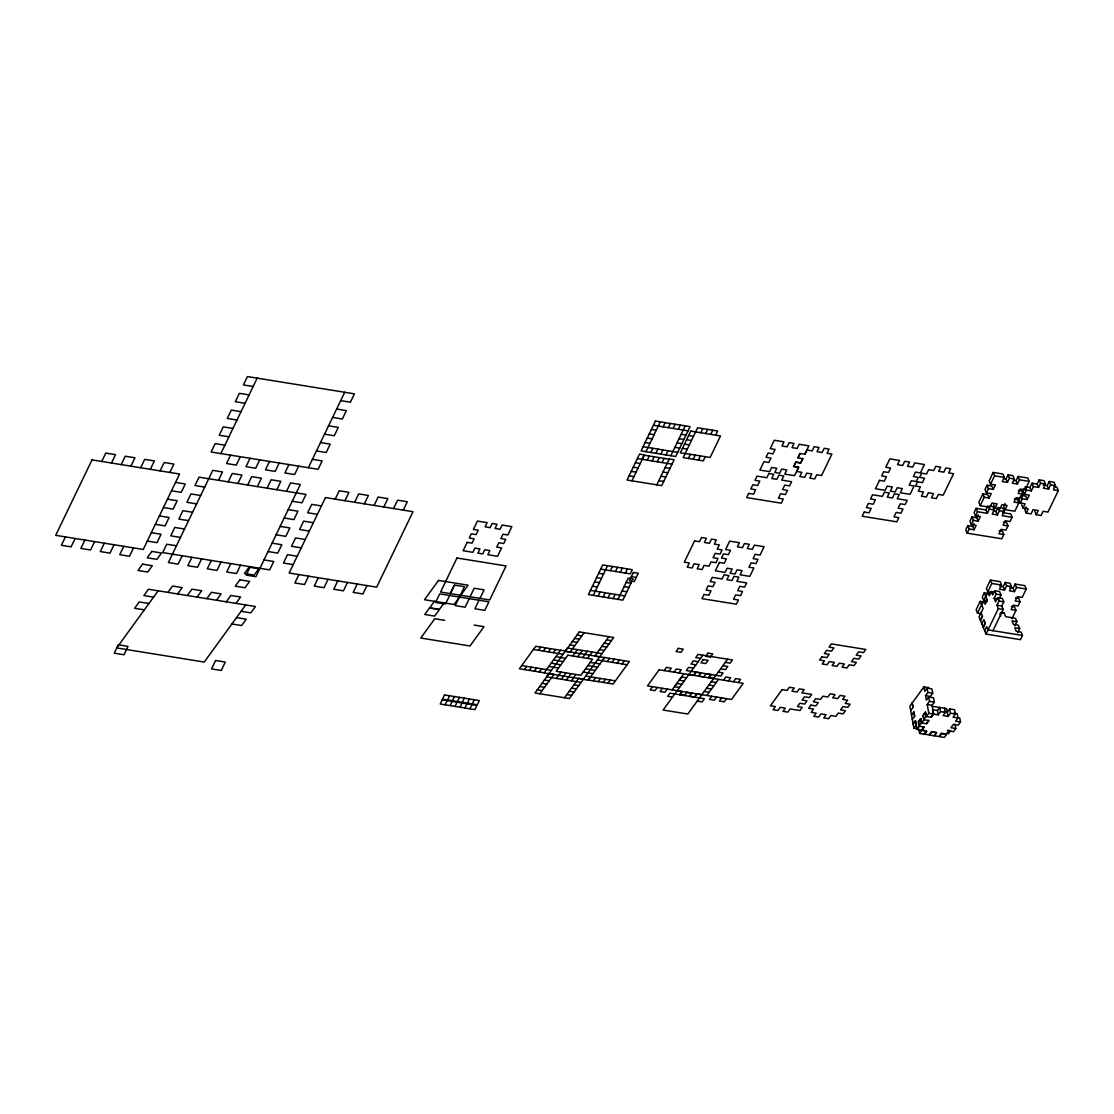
<?xml version="1.0" encoding="UTF-8"?>
<svg xmlns="http://www.w3.org/2000/svg" width="1114" height="1114" viewBox="0 0 1114 1114"><rect width="100%" height="100%" fill="white"/><g stroke="black" fill="none" stroke-linecap="round" stroke-linejoin="round"><path stroke-width="1.5" d="M65.434 536.906L61.395 545.275L71.115 546.849L75.153 538.466M101.75 461.461L105.788 453.078L115.508 454.637L111.47 463.02M84.887 540.039L80.849 548.422L90.568 549.996L94.606 541.613M121.203 464.594L125.241 456.211L134.961 457.784L130.923 466.167M104.34 543.186L100.302 551.569L110.021 553.129L114.06 544.746M140.656 467.741L144.695 459.358L154.414 460.918L150.376 469.3M123.793 546.32L119.755 554.702L129.475 556.276L133.513 547.893M160.11 470.874L164.148 462.491L173.868 464.065L169.829 472.447M220.851 453.579L257.167 378.133M182.153 555.747L178.115 564.13L168.381 562.556L212.774 470.345L222.508 471.918L218.469 480.301M230.57 455.153L226.546 463.535L236.265 465.109L240.304 456.726M191.873 557.306L187.834 565.689L197.568 567.263L201.606 558.88M228.189 481.875L232.227 473.492L241.961 475.051L237.923 483.434M250.023 458.286L245.999 466.669L255.719 468.242L259.757 459.859M211.326 560.453L207.288 568.836L217.021 570.41L221.059 562.027M247.642 485.008L251.68 476.625L261.414 478.198L257.376 486.581M269.477 461.433L265.452 469.816L275.172 471.389L279.21 463.006M230.779 563.587L226.741 571.969L236.474 573.543L240.513 565.16M267.095 488.155L271.134 479.772L280.867 481.332L276.829 489.714M288.93 464.566L284.906 472.949L294.625 474.522L298.663 466.139M250.232 566.734L246.194 575.116L255.928 576.69L300.32 484.479L290.587 482.905L286.549 491.288M308.383 467.713L344.713 392.267M298.872 574.587L294.834 582.97L304.554 584.544L308.592 576.161M335.189 499.142L339.227 490.759L348.947 492.332L344.922 500.715M318.326 577.72L314.287 586.103L324.007 587.677L328.045 579.294M354.642 502.275L358.68 493.906L368.4 495.465L364.375 503.848M337.779 580.867L333.74 589.25L343.46 590.824L347.498 582.441M374.095 505.422L378.133 497.039L387.853 498.612L383.829 506.995M357.232 584.001L353.194 592.383L362.927 593.957L366.952 585.574M393.548 508.569L397.587 500.186L407.306 501.746L403.282 510.128M450.307 593.609L454.415 585.059L464.441 586.674L460.319 595.224M449.61 595.489L445.489 604.039L435.574 602.437L439.696 593.887L488.907 601.825L484.785 610.375L474.87 608.773L478.992 600.223M450.404 593.623L454.512 585.073M459.344 597.062L455.222 605.612L465.137 607.214L469.259 598.664M470.052 596.798L474.16 588.248L484.089 589.849L479.967 598.399M445.099 704.8L447.118 700.609M447.536 699.954L449.555 695.763M450.167 705.608L452.173 701.416M452.409 700.734L454.428 696.542M455.027 706.401L457.046 702.21M457.464 701.555L459.483 697.364M462.324 702.335L464.343 698.144M460.082 707.209L462.101 703.018M464.942 708.003L466.961 703.811M467.379 703.157L469.398 698.965M470.011 708.81L472.016 704.619M472.252 703.937L474.272 699.745M642.096 459.344L644.115 455.153L669.305 459.219M631.917 480.816L644.379 454.916L639.52 454.136L627.057 480.037L661.674 485.634L674.151 459.72L669.291 458.94L656.814 484.841M645.939 451.699L660.31 421.858M650.799 452.479L652.818 448.288M663.15 426.829L665.169 422.638M647.262 460.166L649.267 455.974M652.122 460.959L654.141 456.768M655.951 453.314L657.97 449.123M668.303 427.665L670.322 423.473M657.274 461.795L659.293 457.603M660.825 454.094L662.844 449.903M673.162 428.444L675.181 424.253M593.275 595.377L607.562 565.703M662.134 462.575L664.153 458.383M665.977 454.93L667.996 450.738M678.329 429.28L680.348 425.088M598.148 596.157L600.154 591.966M610.416 570.674L612.422 566.483M670.837 455.71L685.207 425.868M603.203 596.979L605.222 592.787M615.471 571.496L617.49 567.304M608.063 597.758L610.082 593.567M620.331 572.276L622.35 568.084M613.118 598.58L615.137 594.389M625.386 573.097L627.405 568.906M617.992 599.36L628.24 578.069L633.1 578.848L622.851 600.14L588.415 594.584L602.702 564.909L632.265 569.686L630.259 573.877L600.683 569.101M688.382 458.453L690.402 454.261M700.734 432.803L702.753 428.612M693.256 459.247L695.275 455.055M705.594 433.597L707.613 429.405M698.408 460.068L700.428 455.877M710.76 434.418L712.779 430.227M705.287 456.67L703.268 460.862L683.23 457.617L697.601 427.776L717.639 431.021L715.62 435.212M798.056 457.77L800.061 453.579M802.707 458.662L800.688 462.853L795.828 462.073L793.683 466.515L798.557 467.295L794.519 475.678L784.785 474.104L786.804 469.913L781.652 469.091L779.633 473.269L774.773 472.489L776.792 468.298L771.626 467.462L769.621 471.654L759.887 470.094L763.926 461.711L768.785 462.491L770.93 458.049L766.056 457.269L768.075 453.078L772.949 453.858L775.079 449.415L770.22 448.636L774.258 440.253L783.978 441.812L781.958 446.004L787.125 446.839L789.13 442.648L794.004 443.428L791.984 447.619L797.137 448.455L799.156 444.263L808.875 445.837L804.851 454.22L799.977 453.44L797.847 457.882L802.916 458.564L800.771 463.006L795.911 462.213L793.892 466.404L798.752 467.198L796.677 471.514L801.829 472.336L799.81 476.527L804.684 477.321L806.703 473.13L811.855 473.965L809.836 478.157L814.696 478.936L816.715 474.745L821.575 475.525L831.907 454.066L827.048 453.287L829.067 449.095L824.207 448.315L822.188 452.507L817.022 451.671L819.041 447.48L814.181 446.686L812.162 450.878L807.009 450.056L804.935 454.373M967.801 525.613L969.18 528.983L974.04 529.777L972.661 526.393L967.801 525.613L965.782 529.804L967.161 533.174L1001.778 538.772L1003.798 534.581L1002.433 531.197L999.188 530.682M971.965 516.98L973.33 520.349L978.189 521.143L976.825 517.759L971.965 516.98L969.946 521.171L971.311 524.541L976.17 525.335L974.04 529.777M976.115 508.346L977.493 511.716L987.366 513.317L985.987 509.934L976.115 508.346L974.096 512.537L975.474 515.907L980.334 516.701L978.189 521.143M982.868 493.892L984.233 497.276L989.093 498.055L987.728 494.672L982.868 493.892L978.83 502.275L980.195 505.659L989.928 507.218L991.947 503.027L997.1 503.862L995.081 508.054L999.94 508.847L1001.959 504.656L1007.112 505.478L1005.093 509.669L1014.826 511.242L1018.864 502.86L1017.486 499.476L1014.241 498.961M987.018 485.258L988.396 488.642L993.256 489.422L991.878 486.038L987.018 485.258L984.999 489.45L986.377 492.834L991.237 493.613L989.093 498.055M1018.864 502.86L1014.005 502.08L1016.135 497.638L1020.995 498.418L1023.014 494.226L1018.154 493.446L1020.299 489.004L1025.159 489.784L1029.197 481.401L1027.818 478.017L1018.099 476.458L1019.463 479.828L1017.444 484.019L1012.292 483.198L1014.311 479.006L1012.932 475.622L1008.073 474.829L1009.451 478.212L1007.432 482.404L1002.28 481.568L1004.285 477.377L1002.92 474.007L993.187 472.433L989.162 480.816L990.527 484.2L995.387 484.98L993.256 489.422M980.195 505.659L984.233 497.276M986.377 492.834L988.396 488.642M990.527 484.2L994.565 475.817L993.187 472.433M967.161 533.174L969.18 528.983M971.311 524.541L973.33 520.349M975.474 515.907L977.493 511.716M972.661 526.393L974.096 523.427M976.825 517.759L978.245 514.793M985.987 509.934L988.007 505.742M987.366 513.317L989.371 509.126L988.466 506.87M1007.432 482.404L1006.053 479.02L1008.073 474.829M989.622 506.007L992.866 506.522L994.245 509.906L992.226 514.097L997.378 514.933L999.397 510.741L998.019 507.357L996 511.549L997.378 514.933M1005.065 503.5L1003.728 506.299L1005.093 509.669M1017.444 484.019L1016.079 480.649L1018.099 476.458M999.648 507.622L1002.892 508.151L1004.257 511.521L1002.238 515.712L1012.111 517.314L1010.092 521.505L1005.232 520.711L1003.101 525.154L1007.961 525.947L1005.942 530.139L1001.082 529.345L998.938 533.787L1003.798 534.581M1020.257 496.774L1018.906 499.573L1020.285 502.957L1025.145 503.737L1023.07 508.054L1028.222 508.889L1026.203 513.081L1031.063 513.86L1033.082 509.669L1038.248 510.504L1036.229 514.696L1041.089 515.49L1043.108 511.298L1047.968 512.078L1058.3 490.62L1056.921 487.236L1053.691 486.721M1024.407 488.141L1023.07 490.94L1024.434 494.324L1029.308 495.103L1027.164 499.545L1022.304 498.766L1020.925 495.382L1025.799 496.176L1027.164 499.545M1020.285 502.957L1022.304 498.766M1024.434 494.324L1026.454 490.132L1025.548 487.876M1026.454 490.132L1031.327 490.912L1029.949 487.528L1032.024 483.211L1037.176 484.047L1038.554 487.431L1033.402 486.595L1032.024 483.211M1031.327 490.912L1033.402 486.595M986.433 599.248L985.041 602.159L980.181 601.365L976.143 609.748L977.507 613.132L980.752 613.661M987.533 593.344L984.289 592.815L982.269 597.007L983.648 600.39L986.893 600.919M1011.944 618.688L1015.982 610.305L1011.122 609.525L1013.211 605.167L1018.085 605.946L1020.09 601.755L1015.23 600.975L1017.333 596.617L1022.192 597.396L1026.231 589.014L1024.852 585.63L1015.133 584.07L1016.497 587.44L1014.492 591.631L1009.423 590.824L1011.442 586.632L1010.078 583.249L1005.204 582.469L1006.583 585.839L1004.563 590.03L999.509 589.222L1001.528 585.031L1000.149 581.647L990.43 580.074L986.391 588.457L987.756 591.84L992.63 592.62M1026.175 506.912L1024.838 509.697L1026.203 513.081M1037.176 484.047L1039.195 479.856L1044.069 480.649L1045.433 484.019L1043.414 488.211L1048.566 489.046L1050.586 484.855L1049.221 481.471L1054.081 482.265L1055.459 485.634L1053.44 489.826L1058.3 490.62M977.507 613.132L981.545 604.749L980.181 601.365M983.648 600.39L985.667 596.199L984.289 592.815M987.756 591.84L991.794 583.457L990.43 580.074M987.046 601.476L983.801 600.947L981.782 605.139L983.147 608.523L979.053 616.919L986.015 634.089L1020.452 639.645L1022.471 635.453L1021.092 632.07L1016.233 631.29L1014.812 627.781L1019.672 628.561L1017.653 632.752M992.783 593.177L987.909 592.397L985.89 596.589L987.269 599.973L985.166 604.331L983.801 600.947M1038.554 487.431L1040.573 483.239L1039.195 479.856M994.593 592.021L991.349 591.506L989.288 595.781L987.909 592.397M982.437 616.112L980.417 620.303L982.492 616.237L981.072 612.728M998.98 599.109L1000.999 594.918L999.62 591.548L994.76 590.754L992.741 594.946L991.349 591.506M1048.566 489.046L1047.202 485.662L1049.221 481.471M981.852 623.812L983.871 619.621L985.291 623.13L983.272 627.321M992.936 630.747L1003.185 609.455L1001.778 606.016L1003.798 601.825L1002.419 598.441L997.559 597.647L995.54 601.839L994.12 598.329L996.139 594.138L994.76 590.754M983.216 627.196L985.236 623.005M1004.563 590.03L1003.199 586.66L1005.204 582.469M984.651 630.705L986.67 626.514L988.062 629.967M986.015 634.089L998.311 608.676L996.919 605.222L998.938 601.031L997.559 597.647M1014.492 591.631L1013.113 588.262L1015.133 584.07M1014.854 625.859L1016.873 621.668L1015.495 618.284L1005.677 616.696L1004.299 613.313L1001.054 612.797M158.174 590.81L116.705 647.93L204.238 662.064L245.721 604.944M167.908 592.383L172.517 586.034L182.236 587.607L177.627 593.957M187.361 595.517L191.97 589.167L201.69 590.74L197.081 597.09M206.814 598.664L211.423 592.314L221.143 593.887L216.534 600.237M226.267 601.797L230.877 595.447L240.596 597.02L235.987 603.37M434.432 601.309L429.726 607.784L439.459 609.358L444.152 602.883M524.457 669.584L526.769 666.409M538.466 650.284L540.777 647.109M529.331 670.363L531.629 667.189M543.34 651.077L545.637 647.902M534.386 671.185L536.683 668.01M548.394 651.885L550.692 648.71M539.246 671.965L541.557 668.79M553.254 652.679L555.566 649.504M548.784 673.65L546.473 676.825L581.299 682.45M539.83 693.757L553.937 674.346L549.077 673.552M584.168 632.696L570.062 652.122L565.202 651.342M556.401 678.426L561.108 672.09M577.317 649.615L572.805 655.979M561.456 679.248L565.968 672.884M577.679 656.759L582.385 650.423M566.316 680.027L571.022 673.692M582.733 657.58L587.245 651.217M573.585 677.66L575.896 674.485M587.593 658.36L589.905 655.185M571.385 680.849L573.682 677.674M590.002 655.199L592.3 652.024M564.533 697.754L578.639 678.329L583.499 679.108M608.871 636.693L594.765 656.118L599.638 656.898M590.476 676.839L588.178 680.013L613.076 684.024L629.396 661.563L565.104 651.189L567.402 648.014L602.228 653.626M602.187 660.713L604.484 657.538M604.679 657.427L588.178 680.153L583.318 679.373M593.233 680.821L595.544 677.66M607.241 661.535L609.553 658.36M598.093 681.615L600.404 678.44M612.101 662.315L614.413 659.14M603.161 682.422L605.459 679.262M617.17 663.136L619.468 659.961M608.021 683.216L610.319 680.041M622.03 663.916L624.327 660.741M652.442 686.697L650.13 689.872L654.99 690.652L657.302 687.477M664.139 670.572L666.451 667.397L671.31 668.191L668.999 671.366M662.357 688.299L660.059 691.474L664.919 692.254L667.216 689.079M674.067 672.174L676.365 668.999L681.225 669.793L678.927 672.967M672.174 689.886L683.885 673.761M674.624 686.67L676.936 683.495M679.331 680.194L681.629 677.02L686.503 677.799M702.906 655.199L663.081 710.05L687.798 714.032L727.609 659.196M684.664 695.442L679.805 694.663L681.963 691.529L677.089 690.75M688.898 674.499L693.757 675.279L696.055 672.104M679.805 694.663L682.102 691.488M693.813 675.363L696.111 672.188L700.971 672.981M684.706 695.526L686.962 692.267M698.673 676.142L701.124 672.926M692.017 693.089L689.58 696.306L694.579 697.044L696.891 693.869M708.588 677.744L710.899 674.583L706.039 673.789L703.728 676.964L698.812 676.101M694.635 697.127L696.932 693.952L701.806 694.732M711.038 674.527L708.741 677.702L713.601 678.482M706.805 695.47L718.516 679.359M711.762 696.278L709.465 699.453L714.325 700.233L716.636 697.058M723.473 680.153L725.785 676.978L730.645 677.758L728.333 680.933M721.691 697.879L719.379 701.054L724.253 701.834L726.551 698.659M733.402 681.754L735.7 678.579L740.559 679.359L738.262 682.534M928.784 687.644L923.924 686.851L909.86 706.22L913.953 728.305L917.184 728.835M910.667 710.565L913.034 707.418L912.213 702.976M921.919 730.269L926.778 731.062L924.481 734.223L919.607 733.444L924.272 727.038L919.064 726.119L921.362 722.944L926.667 723.738L928.965 720.563L923.757 719.644L926.068 716.469L931.36 717.263L933.671 714.088L932.042 705.301L934.354 702.126L933.546 697.782L928.686 696.988L926.375 700.163L925.539 695.637L930.413 696.431L932.71 693.256L931.903 688.898L927.043 688.118L924.745 691.293L923.924 686.851M911.503 715.091L913.842 711.762L914.678 716.288L912.31 719.435M925.539 695.637L927.851 692.462L927.043 688.118M913.174 723.808L915.471 720.633L917.101 729.419L926.542 730.951L924.23 734.126L929.09 734.906L931.401 731.731L936.456 732.552L934.159 735.727L939.018 736.507L941.316 733.332L946.287 734.14L948.627 730.895L953.5 731.675L955.798 728.514L954.99 724.156M917.101 729.419L919.398 726.244L918.604 721.9L921 718.6L921.807 722.944L924.105 719.769L923.297 715.425L925.692 712.125L926.5 716.469L928.811 713.294L927.182 704.508L929.494 701.347L928.686 696.988M913.146 723.961L915.443 720.786L916.251 725.13L913.953 728.305M921.57 730.143L923.924 726.913M926.235 723.738L928.63 720.438M930.928 717.263L933.281 714.018L932.474 709.674L937.431 710.467L939.743 707.306L940.55 711.651L938.239 714.826L928.811 713.294M944.602 708.086L945.41 712.431L943.098 715.606L948.167 716.427L950.465 713.252L949.657 708.908L954.531 709.688L955.325 714.032L953.027 717.207L957.984 718.015L957.177 713.656L953.876 713.127M949.657 708.908L947.36 712.069L943.99 711.526M957.984 718.015L955.631 721.245L960.505 722.039L959.697 717.681M948.376 733.875L950.688 730.7L947.443 730.171M960.505 722.039L958.193 725.2L953.333 724.42L950.938 727.721L955.798 728.514M994.565 475.817L1004.285 477.377M1009.451 478.212L1014.311 479.006M1019.463 479.828L1029.197 481.401M1040.573 483.239L1045.433 484.019M1050.586 484.855L1055.459 485.634M1003.477 478.616L1006.053 479.02M1013.503 480.231L1016.079 480.649M1043.331 485.05L1047.202 485.662M653.431 425.256L688.048 430.853M1025.089 486.748L1029.949 487.528M651.412 429.447L656.271 430.227M681.169 434.251L686.029 435.045M688.633 435.504L693.507 436.284M1018.405 490.327L1021.649 490.842L1023.014 494.226M686.628 439.696L691.488 440.476M649.267 433.889L654.127 434.683M679.025 438.693L683.899 439.487M647.248 438.081L652.108 438.874M677.02 442.885L681.879 443.678M684.483 444.138L689.343 444.918M682.464 448.329L687.324 449.109M645.117 442.523L649.977 443.316M674.875 447.327L679.735 448.12M643.098 446.714L677.716 452.312M253.129 386.516L243.409 384.943L247.447 376.574L354.433 393.841L350.395 402.224L340.675 400.65M989.371 509.126L994.245 509.906M999.397 510.741L1004.257 511.521M993.423 511.131L996 511.549M1002.516 512.607L1010.746 513.93L1012.111 517.314M249.09 394.899L239.371 393.326L235.333 401.708L245.066 403.282M336.637 409.033L346.37 410.606L342.332 418.989L332.599 417.416M637.389 458.578L672.007 464.162M635.37 462.77L640.23 463.549M665.128 467.574L669.987 468.353M1003.338 522.048L1006.583 522.563L1007.961 525.947M633.225 467.212L638.085 467.991M662.983 472.016L667.857 472.796M631.206 471.403L636.066 472.183M660.978 476.207L665.838 476.987M241.028 411.665L231.294 410.091L227.27 418.474L236.99 420.048M328.56 425.799L338.294 427.372L334.256 435.755L324.536 434.182M629.076 475.845L633.936 476.625M658.834 480.649L663.693 481.443M232.951 428.43L223.232 426.857L219.193 435.24L228.913 436.813M320.498 442.564L330.217 444.138L326.193 452.521L316.46 450.947M224.889 445.196L215.155 443.623L211.117 452.006L318.117 469.286L322.155 460.904L312.421 459.33M991.794 583.457L1001.528 585.031M1006.583 585.839L1011.442 586.632M1016.497 587.44L1026.231 589.014M999.815 586.117L1003.199 586.66M1009.744 587.719L1013.113 588.262M996.139 594.138L1000.999 594.918M1015.481 597.856L1018.725 598.371L1020.09 601.755M994.12 598.329L997.364 598.859M998.938 601.031L1003.798 601.825M1011.359 606.406L1014.603 606.935L1015.982 610.305M996.919 605.222L1001.778 606.016M998.311 608.676L1003.185 609.455M1000.859 612.38L1004.229 612.923M175.525 482.404L185.258 483.977L181.22 492.346L171.486 490.787M204.711 487.11L194.978 485.537L199.016 477.154L306.002 494.435L301.978 502.818L292.244 501.244M321.431 505.951L311.697 504.377L307.659 512.76L317.393 514.334M1016.873 621.668L1012.013 620.874L1013.434 624.397L1018.293 625.177L1019.672 628.561M200.673 495.493L190.94 493.92L186.901 502.303L196.635 503.876M288.206 509.627L297.939 511.201L293.901 519.584L284.181 518.01M988.034 629.897L1022.471 635.453M167.448 499.169L177.182 500.729L173.143 509.112L163.424 507.552M313.354 522.717L303.635 521.143L299.596 529.526L309.316 531.1M631.373 576.648L636.247 577.428M598.664 573.292L603.523 574.086M192.597 512.259L182.877 510.685L178.839 519.068L188.558 520.642M280.143 526.393L289.863 527.966L285.825 536.349L276.105 534.776M596.561 577.651L601.435 578.444M626.138 582.427L630.997 583.207M594.556 581.842L599.416 582.636M624.119 586.618L628.978 587.398M159.386 515.935L169.105 517.495L165.081 525.878L155.347 524.318M305.278 539.482L295.558 537.909L291.52 546.292L301.253 547.865M592.453 586.201L597.313 586.994M622.016 590.977L626.89 591.757M590.434 590.392L624.87 595.948M184.534 529.025L174.801 527.451L170.762 535.834L180.496 537.408M272.067 543.159L281.8 544.732L277.762 553.115L268.028 551.541M151.309 532.701L161.043 534.26L157.004 542.643L147.271 541.084M297.215 556.248L287.482 554.675L283.457 563.057L293.177 564.631M176.458 545.79L166.724 544.217L162.7 552.6L269.685 569.881L273.724 561.498L264.004 559.924M576.996 635.091L581.856 635.871M606.573 639.868L611.433 640.647M927.851 692.462L932.71 693.256M700.595 658.374L695.735 657.594L698.032 654.419L732.469 659.975L730.171 663.15L725.298 662.37M574.601 638.392L579.461 639.171M604.164 643.168L609.038 643.948M444.709 620.331L434.78 618.73L420.772 638.03L469.997 645.967L484.005 626.667L474.077 625.065M698.2 661.674L693.34 660.894L691.028 664.069L695.902 664.849M722.902 665.671L727.776 666.451L725.465 669.625L720.605 668.846M572.304 641.567L577.163 642.346M601.866 646.343L606.726 647.123M929.494 701.347L934.354 702.126M569.895 644.867L574.768 645.647M599.471 649.643L604.331 650.423M927.182 704.508L932.042 705.301M931.889 706.22L946.608 708.601L948.167 716.427M693.507 668.149L688.633 667.37L686.335 670.544L720.772 676.101L723.07 672.926L718.21 672.146M565.48 650.966L560.607 650.172L544.119 672.898L583.611 679.275M560.621 650.311L535.723 646.301L519.403 668.762L544.3 672.786M940.55 711.651L945.41 712.431M950.465 713.252L955.325 714.032M533.411 649.476L563.085 654.266M597.424 659.948L627.085 664.738M555.914 656.647L560.774 657.427M599.986 663.902L590.211 662.398M711.205 681.782L716.205 682.52M560.634 657.622L565.494 658.416M553.519 659.948L563.197 661.577M679.192 680.236L684.191 680.974M708.894 684.957L713.809 685.82M587.9 665.573L597.577 667.202M153.565 597.16L143.845 595.586L148.454 589.236L255.44 606.517L250.831 612.853L241.111 611.294M551.207 663.122L560.802 664.877M585.504 668.873L595.28 670.377M676.88 683.411L681.796 684.274M706.499 688.257L711.512 688.995M548.812 666.423L553.672 667.202M674.485 686.711L679.498 687.449M704.201 691.432L709.117 692.295M553.63 667.272L558.49 668.052M583.207 672.048L592.885 673.678M148.956 603.51L139.236 601.936L134.627 608.286L144.347 609.845M236.502 617.629L246.222 619.203L241.613 625.553L231.893 623.979M521.714 665.587L551.374 670.377M585.713 676.073L615.388 680.863M687.018 692.351L691.878 693.131M672.48 697.099L667.62 696.306L669.932 693.131L704.354 698.701L702.057 701.876L697.197 701.082M544.37 680.027L549.23 680.821M573.933 684.804L578.807 685.583M541.975 683.328L546.835 684.121M571.538 688.104L576.411 688.884M539.663 686.503L544.537 687.296M569.24 691.279L574.1 692.059M537.268 689.803L542.142 690.596M566.845 694.579L571.705 695.359M1034.85 511.312L1036.229 514.696M1021.691 504.684L1023.07 508.054M993.702 504.67L995.081 508.054M999.899 613.661L1000.818 615.917M937.431 710.467L938.239 714.826M926.068 716.469L925.261 712.125L922.963 715.299L923.757 719.644M921.362 722.944L920.568 718.6L918.256 721.775L919.064 726.119M918.813 729.099L919.607 733.444M912.171 703.045L912.979 707.39M913.814 711.916L914.608 716.26M92.016 459.887L55.7 535.333L143.246 549.467L179.563 474.021L92.016 459.887M118.307 644.811L114.269 653.194L123.988 654.767L128.026 646.385L118.307 644.811M215.573 660.518L211.535 668.901L221.268 670.461L225.293 662.078L215.573 660.518M325.469 497.568L289.139 573.014L376.685 587.148L413.002 511.702L325.469 497.568M456.963 558.003L440.573 592.035L489.7 599.973L506.076 565.94L456.963 558.003M467.17 542.351L463.132 550.734L472.865 552.307L474.884 548.116L479.939 548.937L477.92 553.129L482.78 553.909L484.799 549.717L489.854 550.539L487.835 554.73L497.568 556.29L501.606 547.907L496.733 547.127L498.835 542.769L503.695 543.548L505.714 539.357L500.854 538.577L502.957 534.219L507.817 534.999L511.855 526.616L502.122 525.056L500.102 529.247L495.048 528.426L497.067 524.234L492.207 523.455L490.188 527.646L485.133 526.825L487.152 522.633L477.419 521.06L473.38 529.442L478.254 530.236L476.151 534.595L471.292 533.801L469.273 537.992L474.132 538.786L472.03 543.145L467.17 542.351M444.5 694.941L442.481 699.132L477.307 704.758L479.326 700.567L444.5 694.941M442.258 699.815L440.239 704.006L474.87 709.604L476.889 705.413L442.258 699.815M655.436 421.064L641.079 450.905L675.697 456.503L690.067 426.662L655.436 421.064M690.777 431.062L680.32 452.771L710.147 457.45L720.48 435.992L690.777 431.062M633.393 572.457L629.354 580.84L634.228 581.619L638.266 573.237L633.393 572.457M694.565 540.889L684.316 562.18L689.274 562.988L687.254 567.179L692.114 567.959L694.133 563.768L699.188 564.589L697.169 568.781L702.043 569.56L704.062 565.369L709.019 566.177L711.08 561.902L715.94 562.681L717.959 558.49L713.099 557.71L715.188 553.352L720.062 554.131L722.067 549.94L717.207 549.16L719.268 544.885L714.311 544.078L716.33 539.886L711.456 539.106L709.437 543.298L704.382 542.476L706.401 538.285L701.542 537.505L699.522 541.696L694.565 540.889M748.664 493.391L746.645 497.582L781.276 503.18L783.295 498.988L778.435 498.195L780.566 493.753L785.44 494.532L787.459 490.341L782.585 489.561L784.729 485.119L789.589 485.899L791.608 481.708L781.736 480.12L783.755 475.929L778.895 475.149L776.876 479.34L771.724 478.505L773.729 474.313L768.869 473.52L766.85 477.711L756.977 476.124L754.958 480.315L759.832 481.095L757.687 485.537L752.827 484.757L750.808 488.949L755.668 489.728L753.537 494.17L748.664 493.391M703.992 594.458L701.987 598.65L736.41 604.206L738.429 600.014L733.569 599.235L735.672 594.862L740.531 595.656L742.551 591.464L737.691 590.671L739.78 586.312L744.639 587.106L746.659 582.914L736.841 581.327L738.861 577.136L734.001 576.356L731.982 580.547L726.913 579.726L728.932 575.534L724.072 574.754L722.053 578.946L712.236 577.358L710.217 581.55L715.077 582.33L712.974 586.688L708.114 585.908L706.095 590.1L710.955 590.88L708.866 595.238L703.992 594.458M719.421 562.431L715.383 570.814L725.103 572.387L727.122 568.196L732.176 569.017L730.157 573.209L735.031 573.989L737.05 569.797L742.105 570.619L740.086 574.81L749.806 576.37L753.844 567.987L748.984 567.207L751.087 562.849L755.946 563.628L757.966 559.437L753.106 558.657L755.195 554.299L760.068 555.078L764.093 546.696L754.373 545.136L752.354 549.327L747.299 548.506L749.318 544.314L744.444 543.521L742.425 547.712L737.371 546.904L739.39 542.713L729.67 541.139L725.632 549.522L730.492 550.302L728.389 554.661L723.529 553.881L721.51 558.072L726.37 558.852L724.281 563.224L719.421 562.431M864.227 512.05L862.208 516.242L896.826 521.825L898.845 517.634L893.985 516.854L896.129 512.412L900.989 513.192L903.008 509.001L898.149 508.221L900.279 503.779L905.139 504.558L907.158 500.367L897.285 498.78L899.304 494.588L894.445 493.794L892.425 497.986L887.273 497.15L889.292 492.959L884.432 492.179L882.413 496.371L872.541 494.783L870.521 498.975L875.381 499.754L873.237 504.196L868.377 503.417L866.358 507.608L871.218 508.388L869.087 512.83L864.227 512.05M879.475 480.357L875.437 488.74L885.17 490.313L887.19 486.122L892.342 486.957L890.323 491.149L895.183 491.928L897.202 487.737L902.354 488.573L900.335 492.764L910.068 494.338L914.107 485.955L909.247 485.161L911.377 480.719L916.237 481.513L918.256 477.321L913.396 476.527L915.541 472.085L920.401 472.879L924.439 464.496L914.705 462.923L912.686 467.114L907.534 466.279L909.553 462.087L904.693 461.307L902.674 465.499L897.522 464.663L899.541 460.472L889.808 458.898L885.769 467.281L890.629 468.075L888.499 472.517L883.639 471.723L881.62 475.915L886.479 476.708L884.335 481.151L879.475 480.357M917.546 481.847L915.527 486.038L920.387 486.832L918.312 491.149L923.464 491.984L921.445 496.176L926.319 496.955L928.324 492.764L933.49 493.599L931.471 497.791L936.331 498.571L938.35 494.379L943.21 495.159L953.542 473.701L948.682 472.921L950.702 468.729L945.828 467.95L943.823 472.141L938.656 471.306L940.676 467.114L935.816 466.334L933.797 470.526L928.644 469.69L926.57 474.007L921.696 473.213L919.677 477.405L924.55 478.198L922.406 482.641L917.546 481.847M142.592 564.13L137.983 570.479L147.716 572.039L152.326 565.703L142.592 564.13M151.81 551.43L147.201 557.78L156.935 559.353L161.544 553.004L151.81 551.43M239.858 579.823L235.249 586.173L244.983 587.746L249.592 581.397L239.858 579.823M249.076 567.137L244.467 573.487L254.201 575.047L258.81 568.711L249.076 567.137M438.526 580.408L424.504 599.708L454.08 604.484L468.089 585.184L438.526 580.408M429.447 608.021L424.754 614.496L434.669 616.098L439.376 609.623L429.447 608.021M579.308 631.917L534.971 692.978L569.407 698.534L613.73 637.473L579.308 631.917M567.848 655.171L556.151 671.296L580.854 675.279L592.551 659.154L567.848 655.171M659.182 669.779L647.471 685.89L731.508 699.467L743.219 683.342L659.182 669.779M678.356 648.348L676.059 651.523L680.919 652.303L683.23 649.128L678.356 648.348M703.226 659.599L700.929 662.774L705.789 663.554L708.086 660.379L703.226 659.599M707.933 653.124L705.622 656.299L710.495 657.079L712.793 653.904L707.933 653.124M782.125 689.622L770.415 705.747L775.386 706.541L773.074 709.715L777.934 710.509L780.246 707.334L785.3 708.142L783.003 711.317L787.863 712.111L790.16 708.936L799.991 710.523L802.289 707.348L797.429 706.554L799.824 703.254L804.684 704.048L806.996 700.873L802.136 700.079L804.531 696.779L809.391 697.573L811.702 694.398L801.871 692.811L804.183 689.636L799.309 688.856L797.011 692.017L791.957 691.209L794.254 688.034L789.394 687.254L787.083 690.415L782.125 689.622M821.937 656.842L819.626 660.017L824.499 660.811L822.188 663.986L827.048 664.766L829.359 661.591L834.414 662.412L832.116 665.587L836.976 666.367L839.274 663.192L844.342 664.014L842.031 667.189L846.891 667.968L849.202 664.793L854.062 665.573L856.374 662.398L851.5 661.619L853.895 658.318L858.769 659.098L861.066 655.937L856.206 655.143L858.602 651.843L863.461 652.637L865.773 649.462L831.336 643.892L829.039 647.067L833.899 647.861L831.504 651.161L826.63 650.367L824.332 653.542L829.192 654.336L826.797 657.636L821.937 656.842M810.964 705.12L808.667 708.295L813.526 709.089L811.173 712.319L816.13 713.127L813.833 716.302L818.693 717.082L821.004 713.907L826.059 714.728L823.747 717.903L828.621 718.683L830.919 715.508L835.876 716.316L838.229 713.071L843.089 713.865L845.401 710.69L840.541 709.897L842.936 706.596L847.796 707.39L850.107 704.215L845.234 703.421L847.587 700.191L842.63 699.383L844.927 696.208L840.067 695.428L837.77 698.603L832.701 697.782L835.013 694.607L830.153 693.827L827.841 697.002L822.884 696.194L820.531 699.439L815.671 698.659L813.359 701.82L818.233 702.614L815.824 705.914L810.964 705.12M931.833 731.87L929.536 735.045L934.395 735.825L936.707 732.664L931.833 731.87M941.762 733.472L939.45 736.646L944.324 737.426L946.621 734.265L941.762 733.472"/></g></svg>
